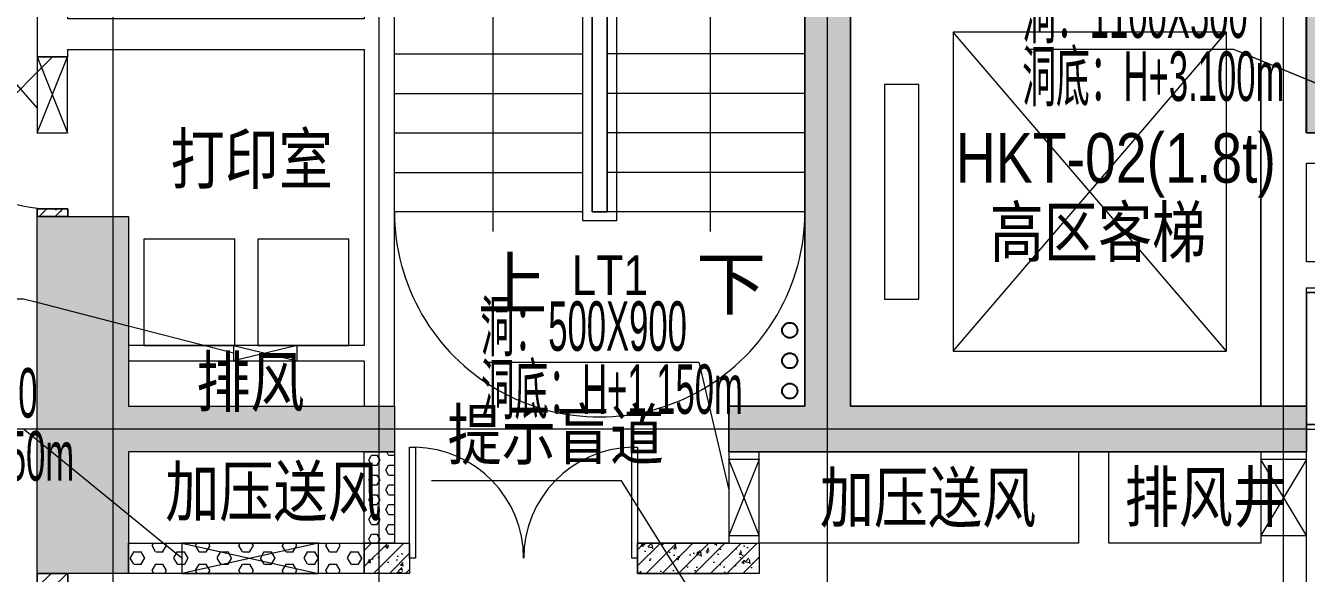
# Model space of a CAD drawing. Header units: millimetres. Extents: x 8533 to 398112, y -117646 to 105276.
# Drawn here: x 95296 to 103723, y 56842 to 60448 of the extents above; entities that cross this region are included whole.
import ezdxf

# ---------------------------------------------------------------- set-up
doc = ezdxf.new("R2010")
doc.units = ezdxf.units.MM
doc.linetypes.add('IMPORT-A-D0TE-BF$0$DOTE', pattern=[0])
for name, color, linetype, lineweight in [('A-D0TE-BF$0$A-Axis-GRID', 1, 'IMPORT-A-D0TE-BF$0$DOTE', 13), ('A-PMDT-10F$0$A-Wall-arch', 7, 'Continuous', 13), ('A-stair-10F$0$A-floor-STAI', 2, 'Continuous', 13), ('A-stair-10F$0$DIM_SYMB', 3, 'Continuous', 13), ('A-stair-10F$0$PUB_TEXT', 7, 'Continuous', 13), ('A-wall-10_12F$0$A-Dims-IDEN', 13, 'Continuous', 13), ('A-wall-10_12F$0$A-int-BATH', 152, 'Continuous', 13), ('A-wall-10_12F$0$A-wall-ARCH', 7, 'Continuous', 13), ('A-wall-10_12F$0$A-wall-COL', 30, 'Continuous', 13), ('A-wall-10_12F$0$DOOR_FIRE', 4, 'Continuous', 13), ('A-wall-10_12F$0$EVTR', 2, 'Continuous', 13), ('A-wall-10_12F$0$PUB_HATCH', 8, 'Continuous', 13), ('A-wall-10_12F$0$PUB_TEXT', 7, 'Continuous', 13), ('A-wall-10_12F$0$Z-预制内隔墙条板-ZGJZKXYJY_CABR_-KJFZZX-ZZR', 251, 'Continuous', 13), ('A-wall-10_12F$0$预制外墙构造柱', 251, 'Continuous', 13), ('H-TJ-10F$0$H-COM', 250, 'Continuous', 18), ('H-TJ-10F$0$H-TZ-JZLD', 211, 'Continuous', 13), ('H-TJ-10F$0$H-TZ-JZLDBZ', 4, 'Continuous', 13), ('H-TJ-10F$0$H-基础', 8, 'Continuous', 13), ('P-XHS-10F$0$PTA-PS通气立管', 10, 'Continuous', 25), ('P-XHS-10F$0$PTA-XH消火栓立管2区', 10, 'Continuous', 25), ('wall-10_12F$0$S-wall', 31, 'Continuous', 13), ('塔楼建筑图10F_dwg', 8, 'Continuous', 13)]:
    doc.layers.add(name, color=color, linetype=linetype, lineweight=lineweight)
doc.styles.add('Arial_2', font='arial.ttf', dxfattribs={"width": 0.5, "height": 326.200771})
doc.styles.add('Arial_5', font='arial.ttf', dxfattribs={"width": 0.8, "height": 326.200771})
doc.styles.add('Arial_8', font='arial.ttf', dxfattribs={"width": 0.8, "height": 260.960617})
doc.styles.add('Simplex_3', font='simplex_.ttf', dxfattribs={"height": 337.588652})

# ---------------------------------------------------------------- blocks, each defined once
blk = doc.blocks.new('塔楼建筑图10F_dwg_A-D0TE-BF-1959636-10F_ARC_46_000_')
at = {"layer": 'A-D0TE-BF$0$A-Axis-GRID', "linetype": 'Continuous'}
for p, q in [((13450, -5900), (13450, 800)), ((10500, -5600), (10500, 200)), ((16450, -5600), (16450, 200)), ((8750, -4350), (8750, -1950)), ((8750, -6700), (8750, -4350)), ((10500, -6700), (10500, -5600)), ((16450, -5900), (16450, -5600)), ((8250, -5750), (-2116.1, -5750)), ((10600, -5750), (8250, -5750)), ((12800, -5750), (10600, -5750)), ((16600, -5750), (12800, -5750)), ((13450, -9300), (13450, -5900)), ((16450, -9300), (16450, -5900)), ((8750, -7100), (8750, -6700)), ((10500, -7100), (10500, -6700))]:
    blk.add_line(p, q, dxfattribs=at)
blk = doc.blocks.new('塔楼建筑图10F_dwg__U129-1959648-10F_ARC_46_000_')
at = {"layer": 'H-TJ-10F$0$H-TZ-JZLD'}
blk.add_line((0, 450), (200, -450), dxfattribs=at)
at = {"layer": 'H-TJ-10F$0$H-TZ-JZLD', "flags": 128}
blk.add_lwpolyline([(0, -450), (200, -450), (200, 450), (0, 450), (0, -450), (200, 450)], dxfattribs=at)
blk = doc.blocks.new('塔楼建筑图10F_dwg__U130-1959649-10F_ARC_46_000_')
at = {"layer": 'H-TJ-10F$0$H-TZ-JZLD'}
blk.add_line((0, 250), (200, -250), dxfattribs=at)
at = {"layer": 'H-TJ-10F$0$H-TZ-JZLD', "flags": 128}
blk.add_lwpolyline([(0, -250), (200, -250), (200, 250), (0, 250), (0, -250), (200, 250)], dxfattribs=at)
blk = doc.blocks.new('塔楼建筑图10F_dwg__U133-1959652-10F_ARC_46_000_')
at = {"layer": 'H-TJ-10F$0$H-TZ-JZLD'}
blk.add_line((0, 250), (299.9, -250), dxfattribs=at)
at = {"layer": 'H-TJ-10F$0$H-TZ-JZLD', "flags": 128}
blk.add_lwpolyline([(0, -250), (299.9, -250), (299.9, 250), (0, 250), (0, -250), (299.9, 250)], dxfattribs=at)
blk = doc.blocks.new('塔楼建筑图10F_dwg__U145-1959664-10F_ARC_46_000_')
at = {"layer": 'H-TJ-10F$0$H-TZ-JZLD'}
blk.add_line((0, 210), (100, -210), dxfattribs=at)
at = {"layer": 'H-TJ-10F$0$H-TZ-JZLD', "flags": 128}
blk.add_lwpolyline([(0, -210), (100, -210), (100, 210), (0, 210), (0, -210), (100, 210)], dxfattribs=at)
blk = doc.blocks.new('塔楼建筑图10F_dwg__U147-1959665-10F_ARC_46_000_')
at = {"layer": 'H-TJ-10F$0$H-TZ-JZLD'}
blk.add_line((0, 250), (199.5, -250), dxfattribs=at)
at = {"layer": 'H-TJ-10F$0$H-TZ-JZLD', "flags": 128}
blk.add_lwpolyline([(0, -250), (199.5, -250), (199.5, 250), (0, 250), (0, -250), (199.5, 250)], dxfattribs=at)
blk = doc.blocks.new('塔楼建筑图10F_dwg_H-TJ-10F-1959667-10F_ARC_46_000_')
at = {"layer": 'H-TJ-10F$0$H-基础'}
h = blk.add_hatch(dxfattribs=at)
h.set_pattern_fill('FP_45', color=256, style=0, pattern_type=2)
h.set_pattern_definition([(335.404, (0, 0), (33.026, -179.8738), [19.05, -209.55]), (280.404, (0, 0), (174.8319, 84.7265), [15.24, -167.641]), (25.856, (2.75, -14.99), (207.859, -95.1451), [16.19, -178.09]), (331.589, (48.98, 13.5), (31.4767, -272.508), [28.575, -314.325]), (22.04, (51.6, -9.21), (301.5994, -163.1514), [24.285, -267.136]), (276.588, (48.98, 13.5), (301.597, -163.1544), [22.86, -251.46]), (306.404, (43.48, -14.37), (-58.3194, -173.3325), [19.05, -209.55]), (251.404, (43.48, -14.37), (193.9873, -10.6576), [15.24, -167.64]), (356.856, (38.62, -28.81), (135.6703, -183.9879), [16.19, -178.09]), (322.904, (0, 0), (82.33792, 19.48243), [0, -165.608, 0, -170.18, -168.275]), (322.904, (0, 0), (82.33792, 19.48243), [-335.788, 0, -168.275]), (292.904, (0, 0), (114.33075, -37.80872), [0, -97.028, 0, -161.798, -64.135]), (292.904, (0, 0), (114.33075, -37.80872), [-258.826, 0, -64.135]), (252.904, (-15.046, 54.61), (30.4929, -132.24139), [0, -63.5, 0, -198.12, -262.89]), (252.904, (-15.046, 54.61), (30.4929, -132.24139), [-261.62, 0, -262.89]), (242.904, (-21.79, 79.1), (63.85985, -136.0537), [0, -82.55, 0, -131.572, -186.69]), (242.904, (-21.79, 79.1), (63.85985, -136.0537), [-214.122, 0, -186.69])])
h.paths.add_polyline_path([(16599.5, -3798.6), (19599.5, -3798.6), (19599.5, 1.4), (16599.5, 1.4)], flags=0)
at = {"layer": 'H-TJ-10F$0$H-COM', "color": 55, "flags": 128}
blk.add_lwpolyline([(19599.5, -533.7), (19599.5, -3798.6), (16599.5, -3798.6), (16599.5, 1.4), (19599.5, 1.4)], close=True, dxfattribs=at)
at = {"layer": 'H-TJ-10F$0$H-TZ-JZLDBZ'}
for p, q in [((17452.7, -3798.6), (16599.5, -3447.1)), ((8850, -5072), (8250, -4917.2)), ((9540, -5250), (8850, -5072)), ((8850, -6314.2), (8250, -5824)), ((9077.5, -6500), (8850, -6314.2)), ((9199.9, -6600), (9077.5, -6500))]:
    blk.add_line(p, q, dxfattribs=at)
at = {"layer": 'H-TJ-10F$0$H-TZ-JZLDBZ', "flags": 128}
for points in [[(8250, -3634.7), (7915, -3255.4), (6785.9, -3255.4)], [(16599.5, -3447.1), (16122, -3250.4), (14748.5, -3250.4)], [(8250, -4917.2), (8159.4, -4893.8), (6785.9, -4893.8)], [(11185.4, -5310.4), (12602.1, -5310.4), (12799.9, -6150)], [(8250, -5824), (8159.4, -5750), (6785.9, -5750)]]:
    blk.add_lwpolyline(points, dxfattribs=at)
blk.add_blockref('塔楼建筑图10F_dwg__U147-1959665-10F_ARC_46_000_', (8250, -3550))
for name, p, rotation in [('塔楼建筑图10F_dwg__U145-1959664-10F_ARC_46_000_', (9750, -5200), 269.9999999999999), ('塔楼建筑图10F_dwg__U130-1959649-10F_ARC_46_000_', (12999.9, -6200), 180), ('塔楼建筑图10F_dwg__U133-1959652-10F_ARC_46_000_', (16599.9, -6200), 180), ('塔楼建筑图10F_dwg__U129-1959648-10F_ARC_46_000_', (9649.9, -6500), 269.9999999999999)]:
    blk.add_blockref(name, p, dxfattribs=dict(rotation=rotation))
at = {"layer": 'H-TJ-10F$0$H-TZ-JZLDBZ', "attachment_point": 1, "line_spacing_factor": 0.941778, "style": 'Arial_2'}
for s, insert, char_height, width in [('洞：1100X500', (14730.2, -2848.6), 326.2, 1838.574), ('洞底：H+3.100m', (14730.2, -3263.6), 326.201, 2145.003), ('洞：500X900', (11167.1, -4908.6), 326.2, 1685.36), ('洞：900X1350', (6767.6, -5348.2), 326.2, 1838.574), ('洞底：H+1.150m', (11167.1, -5323.5), 326.201, 2145.003), ('洞底：H+0.250m', (6767.6, -5763.2), 326.201, 2145.003)]:
    blk.add_mtext(s, dxfattribs=dict(at, insert=insert, char_height=char_height, width=width))
blk = doc.blocks.new('塔楼建筑图10F_dwg_H-TJ-10F-V111-10F_ARC_46_000_')
at = {"layer": 'H-TJ-10F$0$H-COM', "color": 55, "flags": 128}
blk.add_lwpolyline([(19599.5, -533.7), (19599.5, -3798.6), (16599.5, -3798.6), (16599.5, 1.4), (19599.5, 1.4)], close=True, dxfattribs=at)
at = {"layer": 'H-TJ-10F$0$H-TZ-JZLDBZ'}
for p, q in [((8850, -5072), (8250, -4917.2)), ((9540, -5250), (8850, -5072)), ((8850, -6314.2), (8250, -5824)), ((9077.5, -6500), (8850, -6314.2)), ((9199.9, -6600), (9077.5, -6500))]:
    blk.add_line(p, q, dxfattribs=at)
at = {"layer": 'H-TJ-10F$0$H-TZ-JZLDBZ', "flags": 128}
for points in [[(8250, -3634.7), (7915, -3255.4), (6785.9, -3255.4)], [(17699.9, -3900.4), (16122, -3250.4), (14748.5, -3250.4)], [(8250, -4917.2), (8159.4, -4893.8), (6785.9, -4893.8)], [(11185.4, -5310.4), (12602.1, -5310.4), (12799.9, -6150)], [(8250, -5824), (8159.4, -5750), (6785.9, -5750)]]:
    blk.add_lwpolyline(points, dxfattribs=at)
blk.add_blockref('塔楼建筑图10F_dwg__U147-1959665-10F_ARC_46_000_', (8250, -3550))
for name, p, rotation in [('塔楼建筑图10F_dwg__U145-1959664-10F_ARC_46_000_', (9750, -5200), 269.9999999999999), ('塔楼建筑图10F_dwg__U130-1959649-10F_ARC_46_000_', (12999.9, -6200), 180), ('塔楼建筑图10F_dwg__U133-1959652-10F_ARC_46_000_', (16599.9, -6200), 180), ('塔楼建筑图10F_dwg__U129-1959648-10F_ARC_46_000_', (9649.9, -6500), 269.9999999999999)]:
    blk.add_blockref(name, p, dxfattribs=dict(rotation=rotation))
at = {"layer": 'H-TJ-10F$0$H-TZ-JZLDBZ', "attachment_point": 1, "line_spacing_factor": 0.941778, "style": 'Arial_2'}
for s, insert, char_height, width in [('洞：1100X500', (14730.2, -2848.6), 326.2, 1838.574), ('洞底：H+3.100m', (14730.2, -3263.6), 326.201, 2145.003), ('洞：500X900', (11167.1, -4908.6), 326.2, 1685.36), ('洞：900X1350', (6767.6, -5348.2), 326.2, 1838.574), ('洞底：H+1.150m', (11167.1, -5323.5), 326.201, 2145.003), ('洞底：H+0.250m', (6767.6, -5763.2), 326.201, 2145.003)]:
    blk.add_mtext(s, dxfattribs=dict(at, insert=insert, char_height=char_height, width=width))
blk = doc.blocks.new('塔楼建筑图10F_dwg_wall-10_12F-1959668-10F_ARC_46_000_')
at = {"layer": 'wall-10_12F$0$S-wall'}
for p, q in [((8250, -4350), (8450, -4350)), ((8250, -6700), (8250, -4350)), ((10600, -5900), (10400, -5900)), ((8850, -6500), (8850, -6700)), ((8450, -6700), (8250, -6700)), ((8850, -6700), (8450, -6700))]:
    blk.add_line(p, q, dxfattribs=at)
at = {"layer": 'wall-10_12F$0$S-wall', "flags": 128}
blk.add_lwpolyline([(13600, -5600), (16600, -5600), (16600, -5900), (12800, -5900), (12800, -5600), (13300, -5600), (13300, 200), (13600, 200)], close=True, dxfattribs=at)
for points in [[(8450, -4350), (8850, -4350), (8850, -5600)], [(8850, -5600), (10600, -5600), (10600, -5900)], [(10400, -5900), (8850, -5900), (8850, -6500)]]:
    blk.add_lwpolyline(points, dxfattribs=at)
blk = doc.blocks.new('塔楼建筑图10F_dwg_A-stair-10F-1959675-10F_ARC_46_000_')
at = {"layer": 'A-stair-10F$0$A-floor-STAI'}
for p, q in [((10600, -3280), (11840, -3280)), ((13300, -3280), (12000, -3280)), ((10600, -3540), (11840, -3540)), ((13300, -3540), (12000, -3540)), ((10600, -3800), (11840, -3800)), ((13300, -3800), (12000, -3800)), ((10600, -4060), (11840, -4060)), ((13300, -4060), (12000, -4060))]:
    blk.add_line(p, q, dxfattribs=at)
at = {"layer": 'A-stair-10F$0$A-floor-STAI', "flags": 128}
blk.add_lwpolyline([(12060, -4380), (11840, -4380), (11840, -620), (12060, -620)], close=True, dxfattribs=at)
for points in [[(11840, -4320), (10600, -4320), (10600, -3540), (10600, -680), (11840, -680)], [(12060, -680), (13300, -680), (13300, -1200), (13300, -4320), (12000, -4320), (11900, -4320), (11900, -680), (12000, -680), (12000, -4320)], [(13300, -1200), (12000, -1200), (12000, -4320), (11900, -4320), (11900, -2832.5)]]:
    blk.add_lwpolyline(points, dxfattribs=at)
at = {"layer": 'A-stair-10F$0$A-floor-STAI'}
blk.add_arc((11950, -4320), 1350, 180, 0.00058, dxfattribs=at)
blk.add_arc((11950, -4320), 1350, 180, 0.00058, dxfattribs=at)
at = {"layer": 'A-stair-10F$0$DIM_SYMB', "flags": 128}
for points in [[(12680, -4450), (12680, -680), (12680, -980)], [(11250, -4450), (11250, -1200), (11250, -1500)]]:
    blk.add_lwpolyline(points, dxfattribs=at)
at = {"layer": 'A-stair-10F$0$DIM_SYMB', "color": 7, "char_height": 337.589, "width": 545.242, "attachment_point": 1, "line_spacing_factor": 1.125731, "style": 'Simplex_3'}
for s, insert in [('\\fSimplex|b0|i0|c134|p2|;上', (11145.7, -4623.2)), ('\\fSimplex|b0|i0|c134|p2|;下', (12585.1, -4623.2))]:
    blk.add_mtext(s, dxfattribs=dict(at, insert=insert))
at = {"layer": 'A-stair-10F$0$PUB_TEXT', "insert": (11765.8, -4607), "char_height": 260.96, "width": 583.322, "attachment_point": 1, "line_spacing_factor": 0.941778, "style": 'Arial_8'}
blk.add_mtext('LT1', dxfattribs=at)
blk = doc.blocks.new('塔楼建筑图10F_dwg_P-XHS-10F-1959691-10F_ARC_46_000_')
at = {"layer": 'P-XHS-10F$0$PTA-PS通气立管'}
for centre in [(13200.9, -5099.6), (13200.9, -5299.6)]:
    blk.add_circle(centre, 50, dxfattribs=at)
at = {"layer": 'P-XHS-10F$0$PTA-XH消火栓立管2区'}
blk.add_circle((13200.9, -5499.6), 50, dxfattribs=at)
blk = doc.blocks.new('塔楼建筑图10F_dwg_A-wall-10_12F$0$A$C1C81611C-1959834-10F_ARC_46_000_')
at = {"layer": 'A-wall-10_12F$0$A-int-BATH'}
for p, q in [((0, 380), (360, 380)), ((100, 0), (100, 380)), ((110, 0), (110, 380))]:
    blk.add_line(p, q, dxfattribs=at)
at = {"layer": 'A-wall-10_12F$0$A-int-BATH', "flags": 128}
blk.add_lwpolyline([(0, 0), (0, 380), (360, 380), (394.6, 376.8), (444.9, 360), (476.1, 340.4), (511.6, 304.6), (528.2, 278.4), (536.9, 259.4), (543.8, 238.2), (548.8, 211.4), (550, 190), (548, 162.8), (541.8, 134.7), (531.6, 108.5), (513.1, 77.5), (480.4, 43), (444.5, 19.8), (402.3, 4.8), (376.7, 0.7)], close=True, dxfattribs=at)
blk.add_lwpolyline([(0, 0), (0, 380), (0, 0), (360, 0)], dxfattribs=at)
at = {"layer": 'A-wall-10_12F$0$A-int-BATH'}
blk.add_arc((360, 190), 190, 270, 90, dxfattribs=at)
blk = doc.blocks.new('塔楼建筑图10F_dwg_A-wall-10_12F$0$FJHFJGHKBNMB-1959835-10F_ARC_46_000_')
at = {"layer": 'A-wall-10_12F$0$A-int-BATH'}
blk.add_line((493905.7, 746853.2), (493905.7, 747490.9), dxfattribs=at)
at = {"layer": 'A-wall-10_12F$0$A-int-BATH', "flags": 128}
for points in [[(493887.7, 747480.9), (493887.7, 746850.9), (493895.7, 746850.9), (493895.7, 746840.9), (493905.7, 746840.9), (493905.7, 747490.9), (493895.7, 747490.9), (493895.7, 747480.9), (493887.7, 747480.9), (493887.7, 746863.2)], [(493905.7, 747460.9), (493913.7, 747460.9), (493913.7, 747450.9), (493928.7, 747450.9), (493928.7, 747380.9), (493913.7, 747380.9), (493913.7, 747420.9), (493905.7, 747420.9), (493905.7, 747460.9)]]:
    blk.add_lwpolyline(points, dxfattribs=at)
for points in [[(493879.7, 747460.9), (493879.7, 747420.9), (493887.7, 747420.9), (493887.7, 747460.9)], [(494220.1, 747401.5), (493895.1, 746858.6), (493902, 746854.6), (493897, 746845.9), (493905.7, 746840.9), (494240.7, 747401.2), (494232, 747406.2), (494227, 747397.5)], [(494166.7, 747378.5), (494173.3, 747390), (494196.5, 747376.6), (494189.9, 747365.1)], [(494203.2, 747388.2), (494183.2, 747353.5), (494190.1, 747349.5), (494210.1, 747384.2)], [(494225.7, 747375.2), (494232.6, 747371.2), (494227.6, 747362.5), (494240.6, 747355), (494205.6, 747294.4), (494192.6, 747301.9), (494212.6, 747336.5), (494205.7, 747340.5)]]:
    blk.add_lwpolyline(points, close=True, dxfattribs=at)
at = {"layer": 'A-wall-10_12F$0$A-int-BATH'}
blk.add_arc((493911, 746840.7), 650.3, 60.41439, 90.46525, dxfattribs=at)
blk = doc.blocks.new('塔楼建筑图10F_dwg_A-wall-10_12F$0$PAPER-ROLL-1959836-10F_ARC_46_000_')
at = {"layer": 'A-wall-10_12F$0$A-int-BATH'}
for p, q in [((70, 75), (70, -75)), ((79.3, 75), (79.3, -75)), ((85.9, 75), (85.9, -75)), ((91.8, 75), (91.8, -75)), ((96, 75), (96, -75))]:
    blk.add_line(p, q, dxfattribs=at)
at = {"layer": 'A-wall-10_12F$0$A-int-BATH', "flags": 128}
for points in [[(0, 75), (0, -75), (100, -75), (100, 75)], [(40, 80), (60, 80), (60, 75), (40, 75)], [(40, -80), (60, -80), (60, -75), (40, -75)]]:
    blk.add_lwpolyline(points, close=True, dxfattribs=at)
blk = doc.blocks.new('塔楼建筑图10F_dwg_A-wall-10_12F$0$给水点位_冷_-1959837-10F_ARC_46_000_')
at = {"layer": 'A-wall-10_12F$0$A-int-BATH', "color": 8}
for p, q in [((0, -167), (0, 16.2)), ((29.5, -35), (-29.5, -35))]:
    blk.add_line(p, q, dxfattribs=at)
at = {"layer": 'A-wall-10_12F$0$A-int-BATH', "color": 4, "flags": 128}
blk.add_lwpolyline([(-16, -107.3), (-16, 0), (16, 0), (16, -107.3)], dxfattribs=at)
at = {"layer": 'A-wall-10_12F$0$A-int-BATH', "color": 4}
blk.add_circle((0, -135), 32, dxfattribs=at)
at = {"layer": 'A-wall-10_12F$0$A-int-BATH', "color": 8}
blk.add_circle((0, -135), 23, dxfattribs=at)
blk = doc.blocks.new('塔楼建筑图10F_dwg_A-wall-10_12F$0$A$C056a25a3-1959838-10F_ARC_46_000_')
at = {"layer": 'A-wall-10_12F$0$A-int-BATH'}
h = blk.add_hatch(color=256, dxfattribs=at)
h.paths.add_polyline_path([(-45, -250), (-43.5, -261.6), (-39, -272.5), (-31.8, -281.8), (0, -250), (-31.8, -218.2), (-39, -227.5), (-43.5, -238.4)], flags=0)
h.paths.add_polyline_path([(0, -250), (31.8, -281.8), (39, -272.5), (43.5, -261.6), (45, -250), (43.5, -238.4), (39, -227.5), (31.8, -218.2), (11.6, -238.4)], flags=0)
for p, q in [((-55, -250), (-55, 0)), ((55, -250), (55, 0)), ((-31.8, -218.2), (31.8, -281.8)), ((31.8, -218.2), (-31.8, -281.8))]:
    blk.add_line(p, q, dxfattribs=at)
for radius in [55, 45]:
    blk.add_circle((0, -250), radius, dxfattribs=at)
blk.add_blockref('塔楼建筑图10F_dwg_A-wall-10_12F$0$给水点位_冷_-1959837-10F_ARC_46_000_', (0, 0))
blk = doc.blocks.new('塔楼建筑图10F_dwg_A-wall-10_12F$0$A$C274845C7-1959839-10F_ARC_46_000_')
at = {"layer": 'A-wall-10_12F$0$A-int-BATH', "flags": 128}
blk.add_lwpolyline([(-741.1, 322.1), (728.9, 322.1), (728.9, 352.1), (-771.1, 352.1), (-771.1, 217.1), (-741.1, 217.1), (-741.1, 322.1)], dxfattribs=at)
for points in [[(-346.1, 322.1), (-196.1, 322.1), (-196.1, 222.1), (-346.1, 222.1)], [(578.9, -547.9), (728.9, -547.9), (728.9, 322.1), (578.9, 322.1)], [(-771.2, -577.9), (-771.2, -432.9), (-741.1, -432.9), (-741.1, -547.9), (728.9, -547.9), (728.9, -577.9)]]:
    blk.add_lwpolyline(points, close=True, dxfattribs=at)
at = {"extrusion": (0, 0, -1), "zscale": -0.9999999999999996, "rotation": 269.9991173288819}
for p in [(121.1, 322.1), (-28.9, 322.1)]:
    blk.add_blockref('塔楼建筑图10F_dwg_A-wall-10_12F$0$PAPER-ROLL-1959836-10F_ARC_46_000_', p, dxfattribs=at)
for name, p, rotation in [('塔楼建筑图10F_dwg_A-wall-10_12F$0$FJHFJGHKBNMB-1959835-10F_ARC_46_000_', (-494577.9, -747319.9), 0.005341865691133145), ('塔楼建筑图10F_dwg_A-wall-10_12F$0$A$C056a25a3-1959838-10F_ARC_46_000_', (578.9, -97.9), 270)]:
    blk.add_blockref(name, p, dxfattribs=dict(rotation=rotation))
at = {"extrusion": (0, 0, -1), "zscale": -1}
blk.add_blockref('塔楼建筑图10F_dwg_A-wall-10_12F$0$A$C1C81611C-1959834-10F_ARC_46_000_', (-578.9, -287.9), dxfattribs=at)
blk = doc.blocks.new('塔楼建筑图10F_dwg_A-wall-10_12F$0$内隔10-12-1959851-10F_ARC_46_000_')
at = {"layer": 'A-wall-10_12F$0$Z-预制内隔墙条板-ZGJZKXYJY_CABR_-KJFZZX-ZZR'}
h = blk.add_hatch(dxfattribs=at)
h.set_pattern_fill('FP_93', color=256, style=0, pattern_type=2)
h.set_pattern_definition([(0, (71809.54, 2800), (0, 64.952), [37.5, -75]), (120, (71809.54, 2800), (-56.250082, -32.476), [37.5, -75]), (60, (71847.04, 2800), (-56.250082, 32.476), [37.5, -75])])
h.paths.add_polyline_path([(1253467.5, 604315.5), (1253467.5, 604915.5), (1253267.5, 604915.5), (1253267.5, 604315.5)], flags=0)
h = blk.add_hatch(dxfattribs=at)
h.set_pattern_fill('FP_90', color=256, style=0, pattern_type=2)
h.set_pattern_definition([(0, (1242867.52, 610815.54), (0, 82.489), [47.625, -95.25]), (120, (1242867.52, 610815.54), (-71.43757, -41.2445), [47.625, -95.25]), (60, (1242915.14, 610815.54), (-71.43757, 41.2445), [47.625, -95.25])])
h.paths.add_polyline_path([(1253267.5, 604115.5), (1253267.5, 604315.5), (1251717.5, 604315.5), (1251717.5, 604115.5), (1252677.5, 604115.5)], flags=0)
at = {"layer": 'A-wall-10_12F$0$预制外墙构造柱'}
h = blk.add_hatch(dxfattribs=at)
h.set_pattern_fill('FP_85', color=256, style=0, pattern_type=2)
h.set_pattern_definition([(45, (-394625.81, 310475.88), (-53.0330086, 53.0330086), []), (50, (-394625.81, 310475.88), (215.178491, -18.825367), [22.5, -247.5]), (355, (-394625.81, 310475.88), (-41.625044, 225.657557), [18, -198]), (100.451, (-394607.88, 310474.3), (173.55417, 206.831028), [19.122, -210.343]), (46.184, (-394625.8, 310535.88), (320.172114, -49.65647), [33.75, -371.25]), (96.636, (-394599.13, 310531.74), (280.397286, 292.236955), [28.683, -315.514]), (351.184, (-394625.8, 310535.88), (280.39922, 292.23509), [27, -297]), (21, (-394595.81, 310520.88), (179.07263, -120.78564), [22.5, -247.5]), (326, (-394595.81, 310520.88), (72.99487, 217.544768), [18, -198]), (71.451, (-394580.9, 310510.81), (252.06757, 96.757762), [19.122, -210.343]), (37.5, (-394625.81, 310475.88), (3.6479566, 99.868156), [0, -195.6, 0, -201, -198.75]), (37.5, (-394625.81, 310475.88), (3.6479566, 99.868156), [-396.6, 0, -198.75]), (7.5, (-394625.81, 310475.88), (78.920861, 118.3235136), [0, -114.6, 0, -191.1, -75.75]), (7.5, (-394625.81, 310475.88), (78.920861, 118.3235136), [-305.7, 0, -75.75]), (327.5, (-394692.71, 310475.88), (160.146731, -6.7664615), [0, -75, 0, -234, -310.5]), (327.5, (-394692.71, 310475.88), (160.146731, -6.7664615), [-309, 0, -310.5]), (317.5, (-394722.71, 310475.88), (174.955851, 30.031495), [0, -97.5, 0, -155.4, -220.5]), (317.5, (-394722.71, 310475.88), (174.955851, 30.031495), [-252.9, 0, -220.5])])
h.paths.add_polyline_path([(1251317.5, 606465.5), (1251317.5, 606515.5), (1251117.5, 606515.5), (1251117.5, 606465.5)], flags=0)
h = blk.add_hatch(dxfattribs=at)
h.set_pattern_fill('FP_86', color=256, style=0, pattern_type=2)
h.set_pattern_definition([(45, (-394625.94, 313775.88), (-53.0330086, 53.0330086), []), (50, (-394625.94, 313775.88), (215.178491, -18.825367), [22.5, -247.5]), (355, (-394625.94, 313775.88), (-41.625044, 225.657557), [18, -198]), (100.451, (-394608, 313774.3), (173.55417, 206.831028), [19.122, -210.343]), (46.184, (-394625.94, 313835.88), (320.172114, -49.65647), [33.75, -371.25]), (96.636, (-394599.26, 313831.74), (280.397286, 292.236955), [28.683, -315.514]), (351.184, (-394625.94, 313835.88), (280.39922, 292.23509), [27, -297]), (21, (-394595.94, 313820.88), (179.07263, -120.78564), [22.5, -247.5]), (326, (-394595.94, 313820.88), (72.99487, 217.544768), [18, -198]), (71.451, (-394581.02, 313810.81), (252.06757, 96.757762), [19.122, -210.343]), (37.5, (-394625.94, 313775.88), (3.6479566, 99.868156), [0, -195.6, 0, -201, -198.75]), (37.5, (-394625.94, 313775.88), (3.6479566, 99.868156), [-396.6, 0, -198.75]), (7.5, (-394625.94, 313775.88), (78.920861, 118.3235136), [0, -114.6, 0, -191.1, -75.75]), (7.5, (-394625.94, 313775.88), (78.920861, 118.3235136), [-305.7, 0, -75.75]), (327.5, (-394692.84, 313775.88), (160.146731, -6.7664615), [0, -75, 0, -234, -310.5]), (327.5, (-394692.84, 313775.88), (160.146731, -6.7664615), [-309, 0, -310.5]), (317.5, (-394722.84, 313775.88), (174.955851, 30.031495), [0, -97.5, 0, -155.4, -220.5]), (317.5, (-394722.84, 313775.88), (174.955851, 30.031495), [-252.9, 0, -220.5])])
h.paths.add_polyline_path([(1253567.5, 604115.5), (1253567.5, 604315.5), (1253267.5, 604315.5), (1253267.5, 604115.5), (1253467.5, 604115.5)], flags=0)
h = blk.add_hatch(dxfattribs=at)
h.set_pattern_fill('FP_88', color=256, style=0, pattern_type=2)
h.set_pattern_definition([(45, (1242867.52, 610815.54), (-53.033, 53.033), []), (50, (1242867.52, 610815.54), (215.1785, -18.8254), [22.5, -247.5]), (355, (1242867.52, 610815.54), (-41.625, 225.6576), [18, -198]), (100.451, (1242885.45, 610813.97), (173.5542, 206.831), [19.122, -210.343]), (46.184, (1242867.52, 610875.54), (320.172, -49.6565), [33.75, -371.25]), (96.636, (1242894.2, 610871.4), (280.397, 292.237), [28.683, -315.514]), (351.184, (1242867.52, 610875.54), (280.399, 292.235), [27, -297]), (21, (1242897.52, 610860.54), (179.0726, -120.7856), [22.5, -247.5]), (326, (1242897.52, 610860.54), (72.995, 217.5448), [18, -198]), (71.451, (1242912.44, 610850.47), (252.0676, 96.7578), [19.122, -210.343]), (37.5, (1242867.52, 610815.54), (3.64796, 99.86816), [0, -195.6, 0, -201, -198.75]), (37.5, (1242867.52, 610815.54), (3.64796, 99.86816), [-396.6, 0, -198.75]), (7.5, (1242867.52, 610815.54), (78.9209, 118.3235), [0, -114.6, 0, -191.1, -75.75]), (7.5, (1242867.52, 610815.54), (78.9209, 118.3235), [-305.7, 0, -75.75]), (327.5, (1242800.62, 610815.54), (160.14673, -6.76646), [0, -75, 0, -234, -310.5]), (327.5, (1242800.62, 610815.54), (160.14673, -6.76646), [-309, 0, -310.5]), (317.5, (1242770.62, 610815.54), (174.9559, 30.0315), [0, -97.5, 0, -155.4, -220.5]), (317.5, (1242770.62, 610815.54), (174.9559, 30.0315), [-252.9, 0, -220.5])])
h.paths.add_polyline_path([(1255867.5, 604115.5), (1255867.5, 604315.5), (1255067.5, 604315.5), (1255067.5, 604115.5), (1255767.5, 604115.5)], flags=0)
h = blk.add_hatch(dxfattribs=at)
h.set_pattern_fill('FP_83', color=256, style=0, pattern_type=2)
h.set_pattern_definition([(45, (-394625.81, 313775.88), (-53.0330086, 53.0330086), []), (50, (-394625.81, 313775.88), (215.178491, -18.825367), [22.5, -247.5]), (355, (-394625.81, 313775.88), (-41.625044, 225.657557), [18, -198]), (100.451, (-394607.88, 313774.3), (173.55417, 206.831028), [19.122, -210.343]), (46.184, (-394625.8, 313835.88), (320.172114, -49.65647), [33.75, -371.25]), (96.636, (-394599.13, 313831.74), (280.397286, 292.236955), [28.683, -315.514]), (351.184, (-394625.8, 313835.88), (280.39922, 292.23509), [27, -297]), (21, (-394595.81, 313820.88), (179.07263, -120.78564), [22.5, -247.5]), (326, (-394595.81, 313820.88), (72.99487, 217.544768), [18, -198]), (71.451, (-394580.9, 313810.81), (252.06757, 96.757762), [19.122, -210.343]), (37.5, (-394625.81, 313775.88), (3.6479566, 99.868156), [0, -195.6, 0, -201, -198.75]), (37.5, (-394625.81, 313775.88), (3.6479566, 99.868156), [-396.6, 0, -198.75]), (7.5, (-394625.81, 313775.88), (78.920861, 118.3235136), [0, -114.6, 0, -191.1, -75.75]), (7.5, (-394625.81, 313775.88), (78.920861, 118.3235136), [-305.7, 0, -75.75]), (327.5, (-394692.71, 313775.88), (160.146731, -6.7664615), [0, -75, 0, -234, -310.5]), (327.5, (-394692.71, 313775.88), (160.146731, -6.7664615), [-309, 0, -310.5]), (317.5, (-394722.71, 313775.88), (174.955851, 30.031495), [0, -97.5, 0, -155.4, -220.5]), (317.5, (-394722.71, 313775.88), (174.955851, 30.031495), [-252.9, 0, -220.5])])
h.paths.add_polyline_path([(1251317.5, 604015.5), (1251317.5, 604115.5), (1251117.5, 604115.5), (1251117.5, 604015.5)], flags=0)
at = {"layer": 'A-wall-10_12F$0$Z-预制内隔墙条板-ZGJZKXYJY_CABR_-KJFZZX-ZZR', "flags": 128}
for points in [[(1253267.5, 604915.5), (1253467.5, 604915.5), (1253467.5, 604315.5), (1253267.5, 604315.5)], [(1251717.5, 604315.5), (1253267.5, 604315.5), (1253267.5, 604115.5), (1251717.5, 604115.5)], [(1255067.5, 604315.5), (1255867.5, 604315.5), (1255867.5, 604115.5), (1255067.5, 604115.5)]]:
    blk.add_lwpolyline(points, close=True, dxfattribs=at)
at = {"layer": 'A-wall-10_12F$0$预制外墙构造柱', "flags": 128}
for points in [[(1251117.5, 606515.5), (1251317.5, 606515.5), (1251317.5, 606465.5), (1251117.5, 606465.5)], [(1253267.5, 604315.5), (1253567.5, 604315.5), (1253567.5, 604115.5), (1253267.5, 604115.5)], [(1251117.5, 604115.5), (1251317.5, 604115.5), (1251317.5, 604015.5), (1251117.5, 604015.5)]]:
    blk.add_lwpolyline(points, close=True, dxfattribs=at)
blk = doc.blocks.new('塔楼建筑图10F_dwg_A-wall-10_12F$0$$DorLib2D$00000002-1959865-10F_ARC_46_000_')
at = {"layer": 'A-wall-10_12F$0$DOOR_FIRE', "flags": 128}
for points in [[(18001.7, 29968.7), (18039.2, 29968.7), (18039.2, 29237.5), (18001.7, 29237.5)], [(19501.7, 29968.7), (19501.7, 29237.5), (19464.2, 29237.5), (19464.2, 29968.7)]]:
    blk.add_lwpolyline(points, close=True, dxfattribs=at)
at = {"layer": 'A-wall-10_12F$0$DOOR_FIRE'}
for centre, start, end in [((18020.5, 29237.5), 0, 88.53072), ((19483, 29237.5), 91.46928, 180)]:
    blk.add_arc(centre, 731.2, start, end, dxfattribs=at)
blk = doc.blocks.new('塔楼建筑图10F_dwg_A-wall-10_12F$0$$DorLib2D$00000114-1959866-10F_ARC_46_000_')
at = {"layer": 'A-wall-10_12F$0$DOOR_FIRE'}
blk.add_line((15651.7, 32537.5), (14944.6, 31830.4), dxfattribs=at)
blk.add_arc((15651.7, 32537.5), 1000, 225, 270, dxfattribs=at)
blk = doc.blocks.new('塔楼建筑图10F_dwg-1947859-10F_ARC_46_000_')
at = {"layer": 'A-wall-10_12F$0$PUB_HATCH'}
for points in [[(20751.7, 30137.5), (20901.7, 30237.5), (20901.7, 36037.5), (20751.7, 36237.5), (20601.7, 36037.5), (20601.7, 30237.5), (20709.7, 30165.5)], [(15951.7, 30104.1), (16151.7, 30237.5), (16151.7, 31487.5), (15551.7, 31487.5), (15551.7, 30137.5)], [(17701.7, 29937.5), (17901.7, 29937.5), (17901.7, 30237.5), (16151.7, 30237.5), (15951.7, 30104.1), (16151.7, 29937.5), (16295.7, 29937.5)], [(20601.7, 29937.5), (20751.7, 29937.5), (20751.7, 30137.5), (20601.7, 30237.5), (20101.7, 30237.5), (20101.7, 29937.5)], [(22966.3, 29937.5), (23751.7, 29937.5), (23751.7, 30237.5), (20901.7, 30237.5), (20751.7, 30137.5), (20751.7, 29937.5), (20901.7, 29937.5)], [(23751.7, 29937.5), (23901.7, 29937.5), (23901.7, 30237.5), (23751.7, 30237.5), (23751.7, 29952.5)], [(16151.7, 29137.5), (16151.7, 29937.5), (15951.7, 30104.1), (15551.7, 30137.5), (15551.7, 29137.5), (15951.7, 29137.5)]]:
    blk.add_hatch(color=256, dxfattribs=at).paths.add_polyline_path(points, flags=0)
at = {"layer": 'A-PMDT-10F$0$A-Wall-arch', "flags": 128}
blk.add_lwpolyline([(19301.7, 35157.5), (19301.7, 35257.5), (19201.7, 35257.5), (17901.7, 35257.5), (17901.7, 35157.5), (19201.7, 35157.5), (19201.7, 31517.5), (19301.7, 31517.5)], close=True, dxfattribs=at)
at = {"layer": 'A-wall-10_12F$0$A-Dims-IDEN'}
for p, q in [((19777, 29137.5), (19651.7, 29337.5)), ((19822.5, 29064.9), (19777, 29137.5))]:
    blk.add_line(p, q, dxfattribs=at)
at = {"layer": 'A-wall-10_12F$0$A-Dims-IDEN', "flags": 128}
blk.add_lwpolyline([(19651.7, 29337.5), (19394.6, 29747.8), (18146.1, 29747.8)], dxfattribs=at)
at = {"layer": 'A-wall-10_12F$0$A-int-BATH', "flags": 128}
for points in [[(16251.7, 30637.5), (16851.7, 30637.5), (16851.7, 31337.5), (16251.7, 31337.5)], [(17001.7, 30637.5), (17601.7, 30637.5), (17601.7, 31337.5), (17001.7, 31337.5)]]:
    blk.add_lwpolyline(points, close=True, dxfattribs=at)
at = {"layer": 'A-wall-10_12F$0$A-wall-ARCH'}
for p, q in [((23901.7, 35838.9), (23901.7, 32038.9)), ((15551.7, 31487.5), (15751.7, 31487.5)), ((16151.7, 30637.5), (16151.7, 30537.5)), ((17701.7, 30237.5), (17901.7, 30237.5)), ((17701.7, 29937.5), (17901.7, 29937.5)), ((17901.7, 29937.5), (17901.7, 29337.5)), ((20301.7, 29937.5), (20101.7, 29937.5)), ((20101.7, 29937.5), (20101.7, 29337.5)), ((22601.7, 29937.5), (22401.7, 29937.5)), ((22401.7, 29937.5), (22401.7, 29337.5)), ((16151.7, 29137.5), (16151.7, 29337.5)), ((15751.7, 29137.5), (15551.7, 29137.5))]:
    blk.add_line(p, q, dxfattribs=at)
at = {"layer": 'A-wall-10_12F$0$A-wall-ARCH', "flags": 128}
for points in [[(17701.7, 36037.5), (17701.7, 32787.5), (15751.7, 32787.5), (15751.7, 32937.5), (15551.7, 32937.5), (15551.7, 32687.5), (15551.7, 32537.5), (15751.7, 32537.5), (15751.7, 32587.5)], [(17901.7, 30237.5), (17901.7, 30637.5), (17901.7, 32687.5), (17901.7, 36037.5)], [(23601.7, 30237.5), (23601.7, 31087.5), (23601.7, 31937.5), (23601.7, 36037.5)], [(23901.7, 32038.9), (23901.7, 32037.5), (27701.7, 32037.5), (27701.7, 33137.5), (27701.7, 36037.5)], [(15751.7, 32587.5), (17701.7, 32587.5), (17701.7, 30637.5), (16151.7, 30637.5)], [(15751.7, 31487.5), (15751.7, 31537.5), (15551.7, 31537.5), (15551.7, 31487.5)], [(23901.7, 30237.5), (23901.7, 30987.5), (27701.7, 30987.5), (27701.7, 30237.5)], [(16151.7, 30537.5), (17701.7, 30537.5), (17701.7, 30237.5)], [(16151.7, 29337.5), (17701.7, 29337.5), (17701.7, 29937.5)], [(22401.7, 29337.5), (20301.7, 29337.5), (20301.7, 29937.5)], [(23601.7, 29937.5), (23601.7, 29337.5), (22601.7, 29337.5), (22601.7, 29937.5)], [(23901.7, 26537.5), (23901.7, 29237.5), (23901.7, 29937.5)], [(17901.7, 29337.5), (18001.7, 29337.5), (18001.7, 29137.5), (17801.7, 29137.5), (16151.7, 29137.5)], [(20101.7, 29337.5), (19501.7, 29337.5), (19501.7, 29137.5), (20101.7, 29137.5)], [(15551.7, 29137.5), (15551.7, 29037.5), (15751.7, 29037.5), (15751.7, 29137.5)]]:
    blk.add_lwpolyline(points, dxfattribs=at)
blk.add_lwpolyline([(27701.7, 31837.5), (27701.7, 31187.5), (23901.7, 31187.5), (23901.7, 31837.5)], close=True, dxfattribs=at)
at = {"layer": 'A-wall-10_12F$0$A-wall-COL'}
for p, q in [((15551.7, 31487.5), (15751.7, 31487.5)), ((17701.7, 29937.5), (16151.7, 29937.5)), ((16151.7, 29937.5), (16151.7, 29337.5)), ((17901.7, 29937.5), (17701.7, 29937.5)), ((16151.7, 29337.5), (16151.7, 29137.5)), ((15751.7, 29137.5), (15551.7, 29137.5)), ((16151.7, 29137.5), (15751.7, 29137.5))]:
    blk.add_line(p, q, dxfattribs=at)
at = {"layer": 'A-wall-10_12F$0$A-wall-COL', "flags": 128}
for points in [[(23901.6, 36637.5), (20751.7, 36637.5), (20601.7, 36637.5), (20601.7, 36037.5), (20601.7, 30237.5), (20101.7, 30237.5), (20101.7, 29937.5), (20751.7, 29937.5), (23751.7, 29937.5), (23901.7, 29937.5)], [(23901.7, 29937.5), (23901.7, 30237.5), (23751.7, 30237.5), (20901.7, 30237.5), (20901.7, 36037.5), (23901.7, 36037.5), (23901.7, 36437.5)], [(15551.7, 29137.5), (15551.7, 30137.5), (15551.7, 31487.5)], [(15751.7, 31487.5), (16151.7, 31487.5), (16151.7, 30237.5)], [(16151.7, 30237.5), (17901.7, 30237.5), (17901.7, 29937.5)]]:
    blk.add_lwpolyline(points, dxfattribs=at)
at = {"layer": 'A-wall-10_12F$0$EVTR'}
for p, q in [((20901.7, 30237.5), (20901.7, 36037.5)), ((23601.7, 36037.5), (23601.7, 30237.5)), ((23376.7, 30600), (21576.7, 32700)), ((23601.7, 30237.5), (20901.7, 30237.5))]:
    blk.add_line(p, q, dxfattribs=at)
at = {"layer": 'A-wall-10_12F$0$EVTR', "flags": 128}
blk.add_lwpolyline([(21576.7, 30600), (23376.7, 30600), (23376.7, 32700), (21576.7, 32700), (21576.7, 30600), (23376.7, 32700)], dxfattribs=at)
blk.add_lwpolyline([(21126.7, 30943.7), (21351.7, 30943.7), (21351.7, 32356.2), (21126.7, 32356.2)], close=True, dxfattribs=at)
for name, p in [('塔楼建筑图10F_dwg_A-D0TE-BF-1959636-10F_ARC_46_000_', (7301.7, 35837.5)), ('塔楼建筑图10F_dwg_P-XHS-10F-1959691-10F_ARC_46_000_', (7301.7, 35837.5)), ('塔楼建筑图10F_dwg_H-TJ-10F-1959667-10F_ARC_46_000_', (7301.7, 35837.5)), ('塔楼建筑图10F_dwg_H-TJ-10F-V111-10F_ARC_46_000_', (7301.7, 35837.5)), ('塔楼建筑图10F_dwg_A-wall-10_12F$0$内隔10-12-1959851-10F_ARC_46_000_', (-1235565.8, -574978.1)), ('塔楼建筑图10F_dwg_wall-10_12F-1959668-10F_ARC_46_000_', (7301.7, 35837.5)), ('塔楼建筑图10F_dwg_A-stair-10F-1959675-10F_ARC_46_000_', (7301.7, 35837.5)), ('塔楼建筑图10F_dwg_A-wall-10_12F$0$$DorLib2D$00000114-1959866-10F_ARC_46_000_', (0, 0)), ('塔楼建筑图10F_dwg_A-wall-10_12F$0$$DorLib2D$00000002-1959865-10F_ARC_46_000_', (0, 0))]:
    blk.add_blockref(name, p)
at = {"rotation": 180}
blk.add_blockref('塔楼建筑图10F_dwg_A-wall-10_12F$0$A$C274845C7-1959839-10F_ARC_46_000_', (24630.6, 30439.5), dxfattribs=at)
at = {"layer": 'A-wall-10_12F$0$A-Dims-IDEN', "color": 7, "insert": (18251.1, 30213.8), "char_height": 326.2, "width": 1944.239, "attachment_point": 1, "line_spacing_factor": 0.941778, "style": 'Arial_5'}
blk.add_mtext('提示盲道', dxfattribs=at)
at = {"layer": 'A-wall-10_12F$0$PUB_TEXT', "attachment_point": 1, "line_spacing_factor": 0.941778, "style": 'Arial_5'}
for s, insert, char_height, width in [('打印室', (16428.2, 32029.3), 326.2, 1458.179), ('HKT-02(1.8t)', (21594.8, 32035.7), 326.201, 2916.359), ('高区客梯', (21818.4, 31547.9), 326.2, 1944.239), ('排风', (16598.1, 30562.4), 326.2, 972.12), ('加压送风', (16393.2, 29840.8), 326.2, 1944.239), ('加压送风', (20700.3, 29800), 326.2, 1944.239), ('排风井', (22706.4, 29804.3), 326.2, 1458.179)]:
    blk.add_mtext(s, dxfattribs=dict(at, insert=insert, char_height=char_height, width=width))

msp = doc.modelspace()

# ---------------------------------------------------------------- block references
at = {"layer": '塔楼建筑图10F_dwg', "color": 7}
msp.add_blockref('塔楼建筑图10F_dwg-1947859-10F_ARC_46_000_', (79821.3, 27704.5), dxfattribs=at)

doc.saveas('drawing.dxf')
